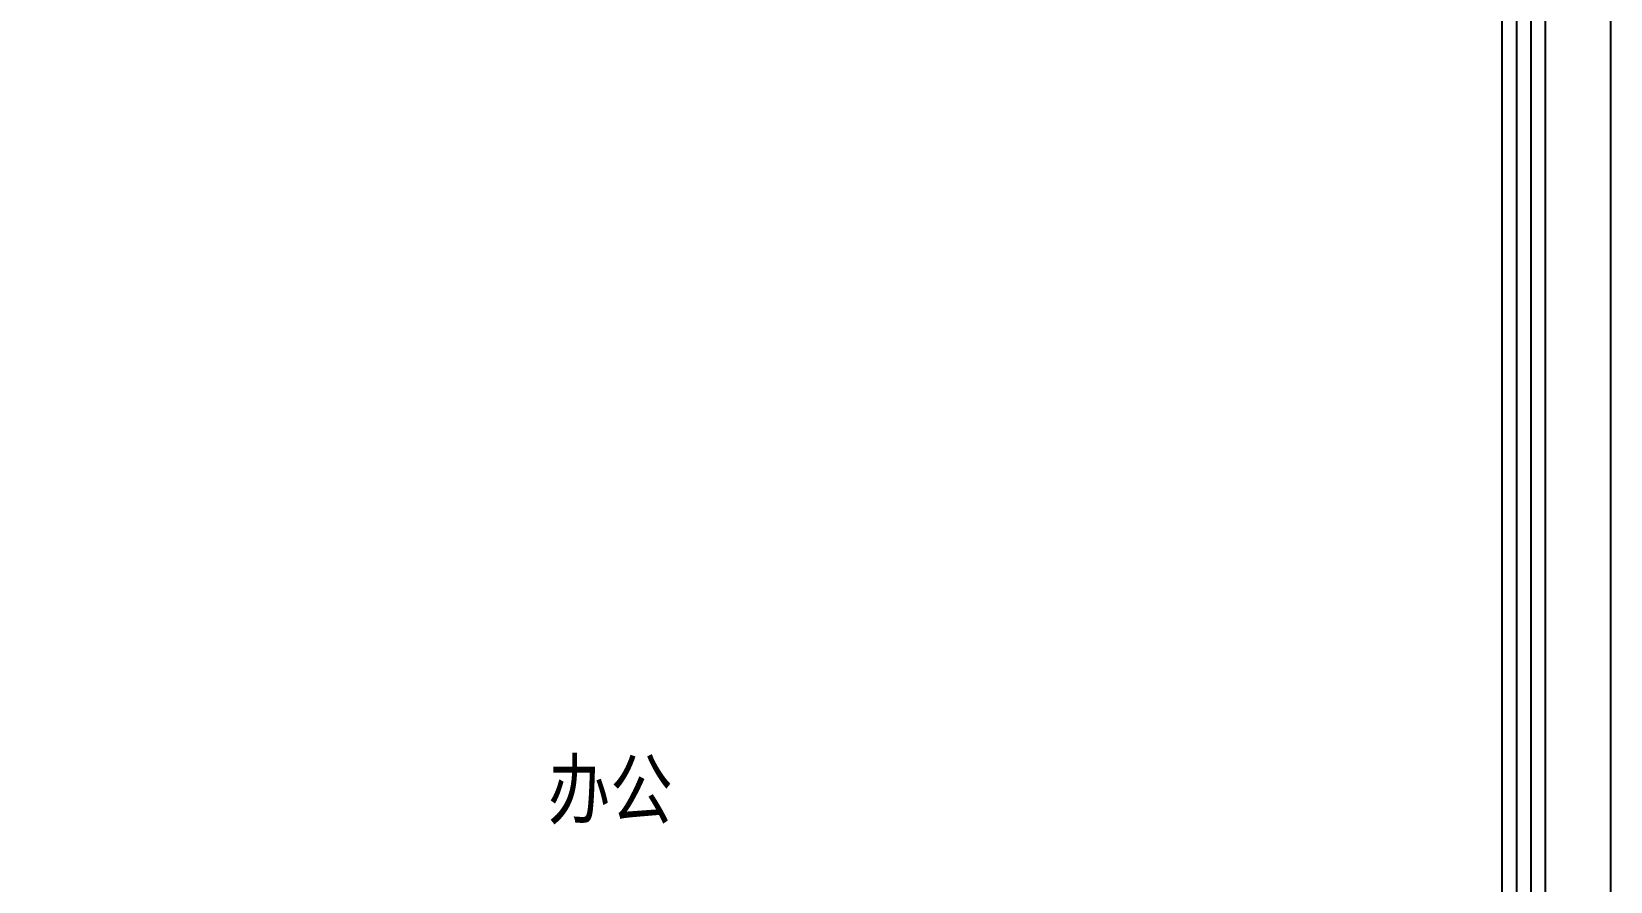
# Model space of a CAD drawing. Extents: x -6243262 to 3079315, y -2914302 to 172723.
# Drawn here: x -1784098 to -1776798, y -711033 to -707103 of the extents above; entities that cross this region are included whole.
import ezdxf

# ---------------------------------------------------------------- set-up
doc = ezdxf.new("R2010")
doc.units = 0
doc.header["$LTSCALE"] = 1000
for name, color, linetype in [('0-铝板', 32, 'Continuous'), ('CURTWALL', 4, 'Continuous'), ('PUB_TEXT', 7, 'Continuous')]:
    doc.layers.add(name, color=color, linetype=linetype)
doc.styles.add('-宋体', font='', dxfattribs={"width": 0.8})
doc.styles.get('-宋体').set_extended_font_data('SimSun')

# ---------------------------------------------------------------- blocks, each defined once
blk = doc.blocks.new('33')
at = {"layer": '0-铝板', "color": 8}
blk.add_lwpolyline([(1421595.1, -770852.2), (1457095.1, -770852.2), (1457095.1, -779352.2)], dxfattribs=at)
at = {"layer": 'CURTWALL', "color": 8}
for p, q in [((1456795.1, -779352.2), (1456795.1, -771152.2)), ((1456728.5, -779352.2), (1456728.5, -771218.9)), ((1456661.8, -779352.2), (1456661.8, -771285.5)), ((1456595.1, -779352.2), (1456595.1, -771352.2))]:
    blk.add_line(p, q, dxfattribs=at)
at = {"layer": 'PUB_TEXT', "color": 8, "style": '-宋体', "width": 0.8}
blk.add_text('办公', height=264.35, dxfattribs=at).set_placement((1452182.4, -778418.8))

msp = doc.modelspace()

# ---------------------------------------------------------------- block references
msp.add_blockref('33', (-3233892.8, 67679.3))

doc.saveas('drawing.dxf')
